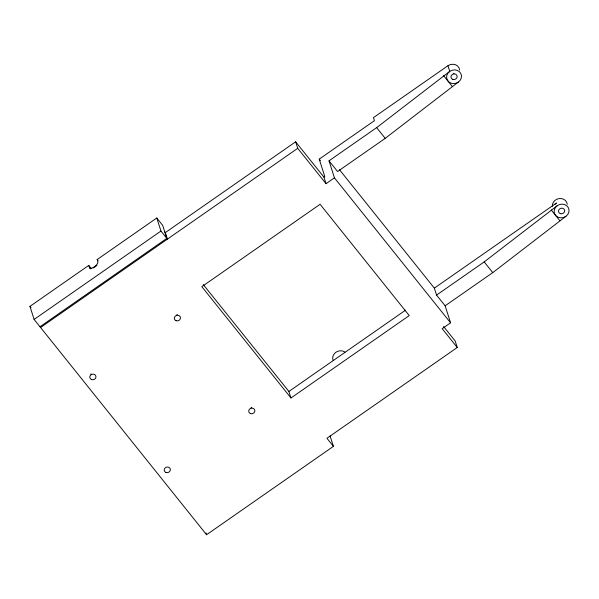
<?xml version="1.0" encoding="UTF-8"?>
<svg xmlns="http://www.w3.org/2000/svg" width="599" height="599" viewBox="0 0 599 599"><rect width="100%" height="100%" fill="white"/><g stroke="black" fill="none" stroke-linecap="round" stroke-linejoin="round"><path stroke-width="0.9" d="M376.644 127.639L449.759 71.378A7.555 6.776 -17.7 0 1 461.5 75.706A7.555 6.776 -17.7 0 1 450.882 83.111A7.555 6.776 -17.7 0 1 449.759 71.378L447.955 65.718L373.447 117.636L374.42 120.676L319.23 159.132L324.8 176.578L323.962 177.162L326.043 183.691L334.444 177.843L329.016 160.824L376.644 127.639L385.217 138.354L458.34 82.085M91.198 268.464L88.749 265.402L29.95 306.374L34.113 319.432L206.573 534.735L333.411 446.36L326.942 438.288L457.247 347.495L442.174 328.671L450.575 322.816L445.139 305.804L436.559 295.097L484.187 261.905L557.302 205.644A7.555 6.776 -17.7 0 1 569.05 209.979A7.555 6.776 -17.7 0 1 558.433 217.377A7.555 6.776 -17.7 0 1 557.302 205.644M445.139 305.804L492.767 272.62L565.883 216.351M88.749 265.402L89.438 267.581A5.174 2.156 -38.7 0 0 94.335 266.832A5.174 2.156 -38.7 0 0 97.839 261.726L97.15 259.554L156.788 217.999L162.658 225.336L166.829 238.387L39.991 326.762M93.212 268.008L97.031 265.35M34.113 319.432L160.951 231.049L156.788 217.999M160.951 231.049L167.413 239.121L165.331 232.592L295.636 141.798L323.962 177.162M40.582 327.496L297.718 148.327L295.636 141.798M385.217 138.354L337.596 171.539L329.016 160.824M436.559 295.097L434.342 288.134L556.471 203.031A7.555 6.776 -17.7 0 0 555.033 204.319M290.979 397.991L201.826 286.689L320.091 204.281L409.244 315.583L290.979 397.991L288.89 391.461L405.635 310.117M443.627 75.646L452.208 86.361M551.17 209.912L559.751 220.627M484.187 261.905L492.767 272.62M339.446 169.667L434.342 288.134M334.444 177.843L450.575 322.816M319.23 159.132L320.398 160.592M443.567 326.485L455.165 340.966L457.247 347.495M297.718 148.327L326.043 183.691M164.747 231.858L165.331 232.592M203.233 284.525L288.89 391.461M97.15 259.554L98.124 260.775M89.438 267.581L90.419 268.801M29.95 306.374L31.021 307.706M330.079 435.915L333.411 446.36M206.019 532.99L206.573 534.735M552.33 206.363A7.555 6.776 -17.7 0 1 559.137 198.569A7.555 6.776 -17.7 0 1 567.246 204.319M454.005 73.273A3.1 2.785 -17.7 0 1 453.293 73.655M447.955 65.718A7.555 6.776 -17.7 0 1 459.695 70.053M333.141 360.366A7.555 6.776 -17.7 0 1 335.889 352.272A7.555 6.776 -17.7 0 1 344.987 352.115M91.34 374.076A3.1 2.785 -17.7 0 1 90.539 374.083M251.745 407.5A3.1 2.785 -17.7 0 1 251.026 407.874M177.341 314.61A3.1 2.785 -17.7 0 1 176.63 314.992M452.747 79.353A3.1 2.785 -17.7 0 0 457.112 76.313A3.1 2.785 -17.7 0 0 452.282 74.531A3.1 2.785 -17.7 0 0 452.747 79.353M560.297 213.618A3.1 2.785 -17.7 0 0 564.655 210.578A3.1 2.785 -17.7 0 0 559.833 208.796A3.1 2.785 -17.7 0 0 560.297 213.618M165.983 472.454A3.1 2.785 -17.7 0 0 170.348 469.414A3.1 2.785 -17.7 0 0 165.519 467.632A3.1 2.785 -17.7 0 0 165.983 472.454M176.084 320.69A3.1 2.785 -17.7 0 0 180.449 317.642A3.1 2.785 -17.7 0 0 175.619 315.868A3.1 2.785 -17.7 0 0 176.084 320.69M250.487 413.572A3.1 2.785 -17.7 0 0 254.845 410.532A3.1 2.785 -17.7 0 0 250.023 408.75A3.1 2.785 -17.7 0 0 250.487 413.572M91.58 379.564A3.1 2.785 -17.7 0 0 95.945 376.524A3.1 2.785 -17.7 0 0 91.115 374.742A3.1 2.785 -17.7 0 0 91.58 379.564"/></g></svg>
